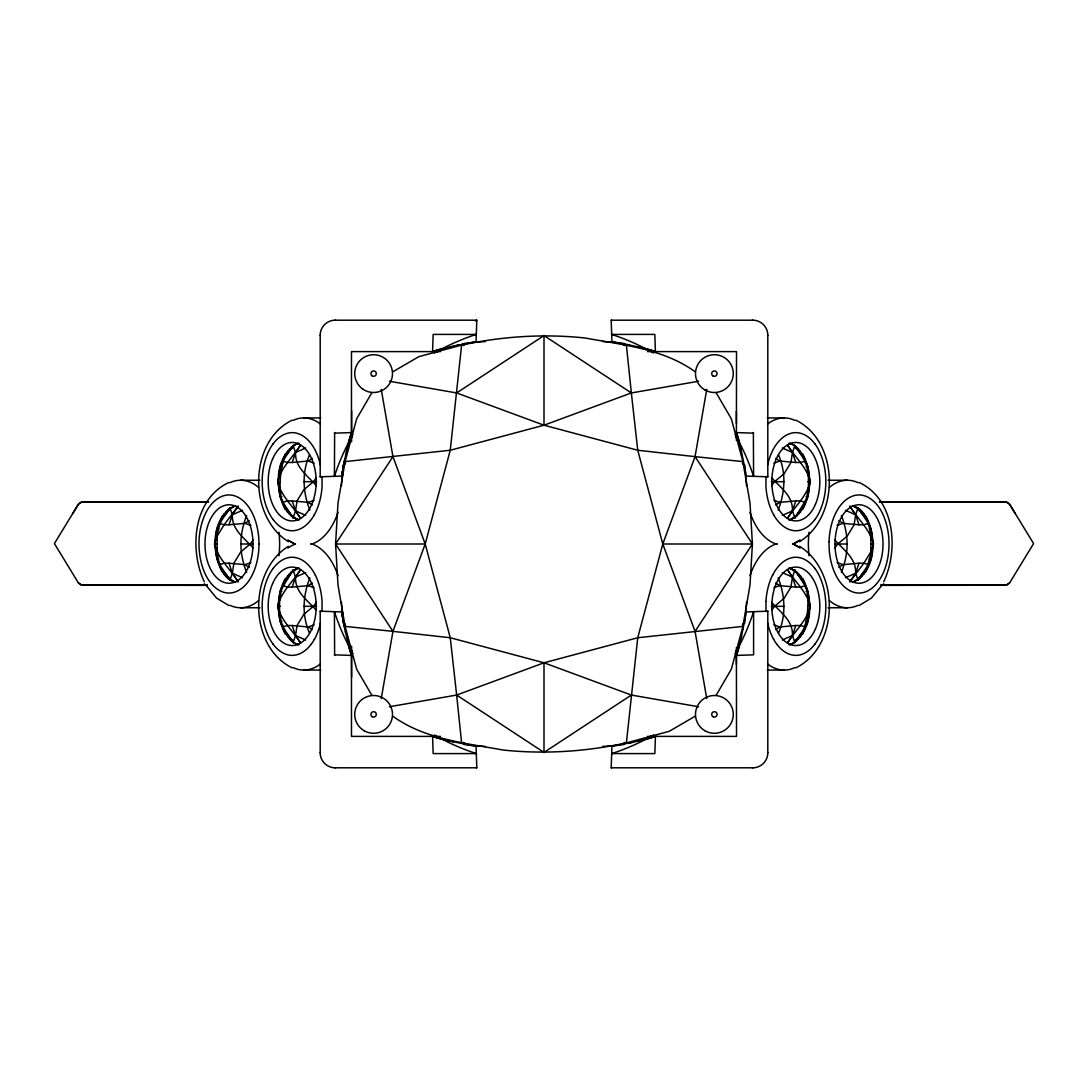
<?xml version="1.0" encoding="UTF-8"?>
<svg xmlns="http://www.w3.org/2000/svg" width="1088" height="1088" viewBox="0 0 1088 1088"><rect width="100%" height="100%" fill="white"/><g stroke="black" fill="none" stroke-linecap="round" stroke-linejoin="round"><path stroke-width="1.5" d="M215.22 542.722L216.866 529.013L219.722 523.355L224.114 524.797L228.983 524.783L232.37 514.801L238.218 506.015L224.114 524.797L217.233 536.058C216.743 552.296 216.879 576.939 235.688 582.474L229.201 578.585L223.938 571.73L222.074 571.73C210.827 551.126 211.548 515.739 235.688 505.526L229.201 509.415L223.938 516.27L222.074 516.27L214.499 544C218.117 559.028 230.561 569.16 238.218 581.985L232.37 573.226L228.983 563.217L224.114 563.203L219.722 564.645L216.866 558.987L215.22 545.278M246.636 572.438C239.006 552.663 239.006 535.337 246.636 515.562M291.298 640.9L292.386 640.9L287.137 634.032L285.26 634.032C276.053 616.76 276.053 595.87 285.26 578.585L287.137 578.585L292.386 571.717L298.887 567.841C273.006 575.593 273.319 635.582 298.058 644.79M291.298 447.1L292.386 447.1L287.137 453.968L285.26 453.968C278.718 474.191 274.094 510.857 298.887 520.159L292.386 516.283L287.137 509.415L285.26 509.415C274.081 488.675 274.815 454.811 298.058 443.21M309.509 633.189C301.716 615.046 302.831 596.034 309.835 577.864M309.835 510.136C302.831 491.966 301.716 472.954 309.509 454.811M334.628 655.506L334.41 611.674A219.926 219.926 0 0 0 348.731 645.85L352.879 653.439M351.601 646.245L351.601 677.185M351.601 410.815L351.601 441.769M736.399 664.442L736.399 655.806M736.399 432.194L736.399 432.575A207.468 207.468 0 0 1 740.425 447.018L741.2 450.242M736.399 423.558L736.399 411.223M753.141 474.953L753.59 476.326L753.372 432.494M778.165 577.864C785.169 596.034 786.284 615.046 778.491 633.189M778.491 454.811C786.284 472.954 785.169 491.966 778.165 510.136M796.702 640.9L795.614 640.9L800.863 634.032L802.74 634.032C809.282 613.809 813.906 577.143 789.113 567.841L795.614 571.717L800.863 578.585L802.74 578.585C813.919 599.325 813.185 633.189 789.942 644.79M796.702 447.1L795.614 447.1L800.863 453.968L802.74 453.968C811.947 471.24 811.947 492.13 802.74 509.415L800.863 509.415L795.614 516.283L789.113 520.159C814.994 512.407 814.681 452.418 789.942 443.21M841.364 515.562C848.994 535.337 848.994 552.663 841.364 572.438M872.78 545.278L871.134 558.987L868.278 564.645L863.886 563.203L859.017 563.217L855.63 573.199L849.782 581.985L863.886 563.203L870.767 551.942C871.257 535.704 871.121 511.061 852.312 505.526L858.799 509.415L864.062 516.27L865.926 516.27C877.173 536.874 876.452 572.261 852.312 582.474L858.799 578.585L864.062 571.73L865.926 571.73L873.501 544C869.883 528.972 857.439 518.84 849.782 506.015L855.63 514.774L859.017 524.783L863.886 524.797L868.278 523.355L871.134 529.013L872.78 542.722M434.33 353.015L441.837 348.894A219.939 219.939 0 0 1 476.313 334.41L433.16 334.41L432.575 351.601A207.618 207.618 0 0 1 447.005 347.575L453.465 346.079M752.488 767.802L611.198 767.802L611.932 746.137L615.4 745.566M653.67 734.985L646.163 739.106A219.939 219.939 0 0 1 611.687 753.59L654.84 753.59L655.425 736.399A206.734 206.734 0 0 1 640.982 740.425M322.048 611.116L322.048 601.501A49.314 30.178 90 0 0 315.37 575.198M765.952 476.884L765.952 486.499A49.314 30.178 90 0 0 773.595 514.624M765.952 601.501L765.952 611.116M371.906 695.368L356.66 669.174L345.1 626.389L337.987 584.977L335.58 544L337.987 503.023L345.1 461.611L356.66 418.826L371.906 392.632M716.094 392.632L731.34 418.826L742.9 461.611L750.013 503.023L752.42 544L750.013 584.977L742.9 626.389L731.34 669.174L716.094 695.368M745.647 614.094L745.688 613.659A74.868 18.578 90 0 0 746.49 602.249M745.525 615.4L745.008 620.024M343.4 464.698A66.64 16.538 90 0 0 342.992 467.976L342.312 474.341A74.868 18.578 90 0 0 341.51 485.751M381.249 698.618L392.945 631.353L425.204 544L450.255 450.255L461.611 345.1C502.126 336.342 543.728 333.608 584.977 337.987C622.812 344.882 663.313 348.758 695.368 371.906M392.632 716.094C424.687 739.242 465.188 743.118 503.023 750.013C544.272 754.392 585.874 751.658 626.389 742.9L637.745 637.745L662.796 544L695.055 456.647L706.751 389.382M278.406 480.42L280.065 466.698L282.921 461.04L293.053 445.454L298.887 443.21M278.406 605.037L280.065 591.314L293.053 570.071L294.916 570.071M793.084 517.929L794.947 517.929L807.935 496.686L809.594 482.963M789.113 644.79L794.947 642.546L805.079 626.96L807.935 621.302L809.594 607.58M231.73 580.23L229.854 580.23L232.37 573.226L233.866 563.203L240.747 551.942L250.254 544L253.246 539.906M294.916 517.929L293.053 517.929L295.555 510.911L297.051 500.902L303.933 489.641L313.439 481.685L316.431 477.605M298.887 644.79L293.053 642.546L295.555 635.528L297.051 625.518L303.933 614.258L313.439 606.315L316.431 602.222M789.113 443.21L794.947 445.454L792.445 452.472L790.949 462.482L784.067 473.742L774.561 481.685L771.569 485.778M793.084 570.071L794.947 570.071L792.445 577.089L790.949 587.098L784.067 598.359L774.561 606.315L771.569 610.395M856.27 507.77L858.146 507.77L855.63 514.774L854.134 524.797L847.253 536.058L837.746 544L834.754 548.094M320.198 335.512L320.198 476.802L341.659 476.082L341.782 475.388M341.659 476.082L342.013 474.001M341.85 474.966L342.122 473.307M342.04 473.851L342.489 471.226M745.212 617.481L746.137 611.932L767.802 611.198L767.802 752.488M342.217 472.75L343.006 468.302M745.09 618.174L744.586 620.99M744.818 619.698L745.008 618.582M342.72 469.826L342.856 469.132M342.978 468.425L343.495 465.596M741.2 637.772L744.328 622.404M343.196 467.201L343.699 464.481M343.781 464.059L343.93 463.243M344.338 461.203L344.175 462.019M743.267 628.007L743.104 628.823M344.406 460.795L344.57 459.979M344.665 459.571L344.828 458.755M351.587 432.494A210.174 210.174 0 0 0 347.494 446.95L343.618 464.984L345.426 463.556M345.603 455.083L345.957 453.451M741.567 636.126L740.438 641.009A207.604 207.604 0 0 1 736.413 655.425L753.59 654.84L753.59 611.674A219.939 219.939 0 0 1 739.106 646.163L735.121 653.439M346.324 451.819L346.705 450.201M739.106 646.163L738.806 647.278M738.806 647.278L736.522 654.976M351.478 432.902L348.731 442.136L352.879 434.561M334.859 474.953L334.41 476.326L334.628 432.494M753.399 612.258L753.141 613.047M219.708 524.43L220.415 522.226L219.599 522.226M283.261 461.013L282.54 463.216L281.452 463.216M804.739 626.987L805.46 624.784L806.548 624.784M868.292 563.57L867.585 565.774L868.401 565.774M282.921 461.04L287.3 462.482L292.182 462.482L295.555 452.486L300.574 444.965C293.039 457.259 281.139 467.146 277.685 481.685C281.153 496.223 293.012 506.138 300.574 518.418L295.555 510.911L292.182 500.902L287.3 500.902L282.921 502.343L280.065 496.686L278.406 482.963M282.921 585.657L287.3 587.098L292.182 587.098L295.555 577.102L300.574 569.582C293.039 581.89 281.139 591.763 277.685 606.315C281.153 620.84 293.012 630.754 300.574 643.035L295.555 635.528L292.182 625.518L287.3 625.518L282.921 626.96L280.065 621.302L278.406 607.58M809.594 480.42L807.935 466.698L805.079 461.04L800.7 462.482L795.818 462.482L792.445 452.486L787.426 444.965C794.961 457.259 806.861 467.146 810.315 481.685C806.847 496.223 794.988 506.138 787.426 518.418L792.445 510.911L795.818 500.902L800.7 500.902L805.079 502.343M809.594 605.037L807.935 591.314L805.079 585.657L800.7 587.098L795.818 587.098L792.445 577.102L787.426 569.582C794.961 581.89 806.861 591.763 810.315 606.315C806.847 620.84 794.988 630.754 787.426 643.035L792.445 635.528L795.818 625.518L800.7 625.518L805.079 626.96M883.728 581.726C898.933 549.413 894.88 499.202 859.139 482.487M284.634 457.844L282.798 459.911M284.634 582.474L282.798 584.528M803.366 505.526L805.202 503.472M803.366 630.156L805.202 628.089M320.198 476.802L320.579 476.054M767.421 611.946L767.802 611.198M436.247 737.406L436.805 736.413L441.837 739.106L432.589 736.399L433.16 753.59L476.326 753.59L474.953 753.141M651.753 350.594L651.195 351.587L646.163 348.894L655.398 351.601L654.84 334.41L611.674 334.41L613.047 334.859M881.797 585.058L999.614 585.222L1006.862 584.854L1009.637 582.882L1033.6 543.565L1009.446 504.057L1006.794 502.262L958.378 502.058L968.701 501.99M206.203 585.058L81.138 584.854L78.363 582.882L54.4 543.565L78.499 504.057L81.206 502.262L208.651 502.058M72.542 513.862L78.554 504.057L81.219 502.248L205.945 501.745M219.722 523.355L229.854 507.77L231.73 507.77M856.27 580.23L858.146 580.23L868.278 564.645M698.618 706.751L631.353 695.055L544 662.796L450.255 637.745L392.945 631.353L335.58 544L392.945 456.647L381.249 389.382M706.751 698.618L695.055 631.353L752.42 544L695.055 456.647L637.745 450.255L544 425.204L456.647 392.945L389.382 381.249M881.334 586.051L871.434 598.087L859.139 605.513M463.556 345.59L465.596 343.672M624.444 742.424L623.125 744.192L618.174 745.09M744.206 623.125L742.424 624.444M1009.637 582.882L1006.862 584.854L998.77 585.235L880.722 585.371M456.647 392.945L544 335.58L631.353 392.945L698.618 381.249M389.382 706.751L456.647 695.055L544 752.42L631.353 695.055M292.182 462.482L308.217 461.04L312.351 458.388M228.983 524.783L245.018 523.355L249.152 520.69M292.182 587.098L308.217 585.657L312.351 583.005M775.649 504.995L779.783 502.343L795.818 500.902M838.848 567.31L842.982 564.645L859.017 563.217M775.649 629.612L779.783 626.96L795.818 625.518M288.402 546.312C247.901 571.404 248.445 646.272 292.06 667.828M799.598 541.688C840.099 516.596 839.555 441.728 795.94 420.172M392.632 371.906L418.826 356.66L461.611 345.1M695.368 716.094L669.174 731.34L626.389 742.9M350.486 651.508L351.478 650.95A222.387 222.387 0 0 0 352.294 652.65M737.514 436.492L736.522 437.05L735.121 434.561M476.054 320.579L476.802 320.198L476.068 341.863L473.851 342.23M611.198 767.802L611.946 767.421M475.32 320.946L476.802 320.198L335.512 320.198M316.431 485.778C307.85 475.864 294.753 467.486 295.582 452.472L305.674 448.011M253.246 548.094C244.65 538.179 231.567 529.802 232.383 514.774L242.488 510.313M316.431 610.395C307.85 600.481 294.753 592.103 295.582 577.089L305.674 572.628M782.326 515.372L792.418 510.911C793.247 495.897 780.15 487.519 771.569 477.605M845.512 577.687L855.617 573.226C856.433 558.198 843.35 549.821 834.754 539.906M782.326 639.989L792.418 635.528C793.247 620.514 780.15 612.136 771.569 602.222M292.06 420.172C248.445 441.728 247.901 516.596 288.402 541.688M228.861 482.487C193.12 499.202 189.067 549.413 204.272 581.726M795.94 667.828C839.555 646.272 840.099 571.404 799.598 546.312M345.1 461.611L450.255 450.255L544 425.204L631.353 392.945L626.389 345.1M461.611 742.9L456.647 695.055L544 662.796L637.745 637.745L742.9 626.389M292.182 500.902L308.217 502.343L314.106 500.29M228.983 563.217L245.018 564.645L250.92 562.591M773.894 463.094L779.783 461.04L795.818 462.482M292.182 625.518L308.217 626.96L314.106 624.906M837.08 525.409L842.982 523.355L859.017 524.783M773.894 587.71L779.783 585.657L795.818 587.098M474.953 334.859L475.742 334.601M613.047 753.141L612.258 753.399M441.837 348.894L432.616 351.601A207.944 207.944 0 0 1 446.991 347.575M646.163 739.106L655.398 736.399A207.019 207.019 0 0 1 640.995 740.425M641.009 740.438L637.745 741.2M637.758 741.2L627.191 743.43M453.492 346.079L463.869 343.985M632.876 742.274L629.218 743.036M456.729 345.386L458.769 344.978M459.177 344.896L459.993 344.733M627.994 743.267L628.81 743.104M78.363 582.882L81.138 584.854L89.23 585.235L207.278 585.371M626.321 743.594L623.125 744.192M462.427 344.257L463.243 344.107M463.651 344.026L466.303 343.536M466.086 343.577L469.404 342.992M467.01 343.414L467.718 343.291M620.282 744.709L620.99 744.586M618.882 744.967L619.575 744.845M469.118 343.033L473.008 342.434M470.519 342.788L473.987 342.203M616.366 745.389L617.467 745.212M614.992 745.566L616.787 745.321M472.6 342.434L473.294 342.326M474.681 342.094L475.374 341.986M463.882 343.522L465.555 343.291M624.118 744.478L622.445 744.709M467.255 343.074L471.838 342.557M620.745 744.926L616.162 745.443M473.606 342.38L485.411 341.537M614.394 745.62L602.589 746.463M95.472 585.262L109.548 585.194L98.695 585.14L103.646 584.759M334.41 433.16L351.601 432.575A210.514 210.514 0 0 0 347.507 446.991M114.158 585.14L118.429 585.072L98.695 585.14M984.354 584.759L989.305 585.14L978.452 585.194L992.528 585.262M98.478 501.976L110.133 501.935L100.45 501.854M880.722 585.045L880.831 585.045A7.358 5.426 -90 0 0 883.782 583.821M1015.458 513.862L1009.501 504.057L1006.781 502.248L977.867 501.935L989.522 501.976M208.311 501.69L207.278 501.704A7.358 5.426 90 0 0 205.686 502.003M988.475 502.003L969.789 502.044M614.149 342.23L611.932 341.863L611.198 320.198L752.488 320.198M440.477 351.601L351.478 351.601L351.478 437.05L350.486 436.492M647.523 351.601L736.522 351.601L736.399 440.477M303.81 417.942L320.729 417.942M767.271 417.942L784.19 417.942M295.65 444.149L296.738 444.149M791.262 444.149L792.35 444.149M289.408 449.086L290.238 449.086M797.762 449.086L798.592 449.086M287.395 451.384L288.47 451.384M799.53 451.384L800.605 451.384M284.063 456.824L285.151 456.824M802.849 456.824L803.937 456.824M805.202 459.911L803.366 457.844M806.548 463.216L805.46 463.216L804.739 461.013M280.065 466.698L281.928 466.698M806.072 466.698L807.935 466.698M279.657 470.329L280.745 470.329M807.255 470.329L808.343 470.329M279.208 474.055L280.038 474.055M807.962 474.055L808.792 474.055M240.625 480.243L259.896 480.243M828.104 480.243L847.375 480.243M277.685 481.685L280.432 481.685M303.933 481.685L316.649 481.685M771.351 481.685L784.067 481.685M807.568 481.685L810.315 481.685M279.208 489.328L280.038 489.328M807.962 489.328L808.792 489.328M279.657 493.054L280.745 493.054M807.255 493.054L808.343 493.054M280.065 496.686L281.928 496.686M806.072 496.686L807.935 496.686M281.452 500.167L282.54 500.167M805.46 500.167L806.548 500.167M879.349 502.058L961.942 502.003M282.798 503.472L284.634 505.526M232.451 506.464L233.539 506.464M284.063 506.559L285.151 506.559M802.849 506.559L803.937 506.559M854.461 506.464L855.549 506.464M228.113 509.415L229.201 509.415M858.799 509.415L859.887 509.415M226.222 511.387L227.038 511.387M860.962 511.387L861.778 511.387M287.395 511.999L288.47 511.999M799.53 511.999L800.605 511.999M224.196 513.686L225.284 513.686M862.716 513.686L863.804 513.686M289.408 514.298L290.238 514.298M797.762 514.298L798.592 514.298M291.298 516.283L292.386 516.283M795.614 516.283L796.702 516.283M220.878 519.126L221.952 519.126M866.048 519.126L867.122 519.126M295.65 519.221L296.738 519.221M791.262 519.221L792.35 519.221M868.401 522.226L867.585 522.226L868.292 524.43M218.266 525.531L219.341 525.531M868.659 525.531L869.734 525.531M216.866 529.013L218.742 529.013M869.258 529.013L871.134 529.013M216.458 532.63L217.546 532.63M870.454 532.63L871.542 532.63M216.022 536.37L216.838 536.37M871.162 536.37L871.978 536.37M214.499 544L217.233 544M240.747 544L253.45 544M335.58 544L425.204 544L450.255 637.745L456.647 695.055M631.353 392.945L637.745 450.255L662.796 544L752.42 544M834.55 544L847.253 544M870.767 544L873.501 544M216.022 551.63L216.838 551.63M871.162 551.63L871.978 551.63M216.458 555.37L217.546 555.37M870.454 555.37L871.542 555.37M216.866 558.987L218.742 558.987M869.258 558.987L871.134 558.987M218.266 562.469L219.341 562.469M868.659 562.469L869.734 562.469M219.599 565.774L220.415 565.774L219.708 563.57M295.65 568.779L296.738 568.779M791.262 568.779L792.35 568.779M220.878 568.874L221.952 568.874M866.048 568.874L867.122 568.874M291.298 571.717L292.386 571.717M795.614 571.717L796.702 571.717M289.408 573.702L290.238 573.702M797.762 573.702L798.592 573.702M224.196 574.314L225.284 574.314M862.716 574.314L863.804 574.314M287.395 576.001L288.47 576.001M799.53 576.001L800.605 576.001M226.222 576.613L227.038 576.613M860.962 576.613L861.778 576.613M228.113 578.585L229.201 578.585M858.799 578.585L859.887 578.585M284.063 581.441L285.151 581.441M802.849 581.441L803.937 581.441M232.451 581.536L233.539 581.536M854.461 581.536L855.549 581.536M805.202 584.528L803.366 582.474M281.452 587.833L282.54 587.833M805.46 587.833L806.548 587.833M280.065 591.314L281.928 591.314M806.072 591.314L807.935 591.314M279.657 594.946L280.745 594.946M807.255 594.946L808.343 594.946M279.208 598.672L280.038 598.672M807.962 598.672L808.792 598.672M277.685 606.315L280.432 606.315M303.933 606.315L316.649 606.315M771.351 606.315L784.067 606.315M807.568 606.315L810.315 606.315M240.625 607.757L259.896 607.757M828.104 607.757L847.375 607.757M279.208 613.945L280.038 613.945M807.962 613.945L808.792 613.945M279.657 617.671L280.745 617.671M807.255 617.671L808.343 617.671M280.065 621.302L281.928 621.302M806.072 621.302L807.935 621.302M281.452 624.784L282.54 624.784L283.261 626.987M282.798 628.089L284.634 630.156M284.063 631.176L285.151 631.176M802.849 631.176L803.937 631.176M287.395 636.616L288.47 636.616M799.53 636.616L800.605 636.616M289.408 638.914L290.238 638.914M797.762 638.914L798.592 638.914M295.65 643.851L296.738 643.851M791.262 643.851L792.35 643.851M303.81 670.058L320.729 670.058M767.271 670.058L784.19 670.058M440.463 736.399L351.478 736.399L351.478 650.95M647.523 736.399L736.522 736.399L736.399 647.523M335.512 767.802L476.802 767.802L476.068 746.137L468.425 744.845M987.55 501.854L882.055 501.745M118.211 502.044L99.525 502.003M879.811 501.69L880.831 501.704A7.358 5.426 -90 0 1 882.314 502.003M119.299 501.99L129.622 502.058M989.305 585.14L969.571 585.072L973.842 585.14M207.169 585.045L207.278 585.045A7.358 5.426 90 0 1 204.218 583.821M753.59 433.16L736.399 432.575A207.767 207.767 0 0 1 740.425 446.991M767.802 335.512L767.802 476.802L746.137 476.068L744.845 468.425M320.198 752.488L320.198 611.198L341.659 611.918L341.89 613.306M334.41 654.84L351.601 655.425A209.127 209.127 0 0 1 347.494 641.009L343.21 620.799M602.589 341.537L614.394 342.38M485.411 746.463L473.606 745.62M614.992 342.434L620.745 343.074M473.008 745.566L467.255 744.926M695.055 456.647L742.9 461.611M345.1 626.389L392.945 631.353M622.445 343.291L624.118 343.522M465.555 744.709L463.882 744.478M475.374 746.028L476.068 746.137M612.626 341.986L618.582 342.992M614.706 342.326L615.4 342.434M471.213 745.334L471.906 745.443M616.366 342.598L617.467 342.788M618.174 342.91L620.282 343.291M469.118 744.967L469.826 745.09M619.684 343.182L620.99 343.414M467.718 744.722L466.086 744.423M620.799 343.373L621.901 343.577M621.697 343.536L625.219 344.189M466.303 744.464L445.373 740.03A202.79 202.79 0 0 1 432.575 736.399A202.654 202.654 0 0 0 445.386 740.017M622.404 343.672L624.444 345.576M623.941 343.944L628.81 344.882M464.467 744.124L463.651 743.974M627.191 344.57L627.994 344.733M628.524 344.828L637.745 346.8M451.86 741.554L453.478 741.921M637.758 346.8L641.009 347.562A207.305 207.305 0 0 1 655.425 351.587A207.019 207.019 0 0 0 640.982 347.575L639.363 347.181M448.623 740.819L450.242 741.186M773.894 500.29L779.783 502.343M837.08 562.591L842.982 564.645M308.217 461.04L314.106 463.094M773.894 624.906L779.783 626.96M245.018 523.355L250.92 525.409M308.217 585.657L314.106 587.71M228.861 605.513L216.566 598.087L206.666 586.051M782.326 448.011L792.418 452.472M845.512 510.313L855.617 514.774M782.326 572.628L792.418 577.089M295.582 510.911L305.674 515.372M232.383 573.226L242.488 577.687M295.582 635.528L305.674 639.989M611.198 320.198L611.946 320.579M476.054 767.421L476.802 767.802M737.514 651.508L736.522 650.95A222.387 222.387 0 0 1 735.706 652.65M653.67 353.015L651.195 351.601A222.387 222.387 0 0 1 652.895 352.417M434.33 734.985L436.805 736.399A222.387 222.387 0 0 1 435.105 735.583M775.649 458.388L779.783 461.04M838.848 520.69L842.982 523.355M775.649 583.005L779.783 585.657M308.217 502.343L312.351 504.995M245.018 564.645L249.152 567.31M308.217 626.96L312.351 629.612M343.631 623.111L345.426 624.444M742.424 463.556L744.206 464.875L744.709 467.718M463.556 742.41L464.875 744.206M858.146 507.77L868.278 523.355M794.947 445.454L805.079 461.04M794.947 570.071L805.079 585.657M282.921 502.343L293.053 517.929M282.921 626.96L293.053 642.546M219.722 564.645L229.854 580.23M436.247 350.594L436.805 351.587A222.387 222.387 0 0 0 435.105 352.417M651.753 737.406L651.195 736.413A222.387 222.387 0 0 0 652.895 735.583M737.351 438.532L736.522 437.05A222.387 222.387 0 0 0 735.706 435.35M737.678 439.13L739.106 441.837L736.522 433.024M767.421 476.054L767.802 476.802M320.198 611.198L320.579 611.946M662.796 544L695.055 631.353M392.945 456.647L425.204 544M855.63 573.226L858.146 580.23M792.445 510.911L794.947 517.929M792.445 635.528L794.947 642.546M293.053 445.454L295.555 452.472M293.053 570.071L295.555 577.089M229.854 507.77L232.37 514.774M334.859 613.047L334.601 612.258M351.478 655.098L348.731 645.85M741.2 450.228L744.464 466.303M345.263 631.271L345.603 632.903M344.665 628.429L344.828 629.245M344.42 627.205L344.583 628.021M344.338 626.797L344.026 625.165M343.781 623.941L343.944 624.757M343.373 621.683L343.495 622.404M343.237 620.976L342.734 618.174M343.114 620.269L342.421 616.366M343.4 623.302A66.64 16.538 -90 0 1 342.992 620.024L342.04 614.149M745.198 470.519L745.321 471.213M341.85 613.034L342.135 614.693M341.659 611.918L341.782 612.612M745.008 467.976L745.525 472.6M342.611 616.692L342.312 613.659A74.868 18.578 -90 0 1 341.51 602.249M745.647 473.906L745.688 474.341A74.868 18.578 -90 0 1 746.49 485.751M322.048 476.884L322.048 486.499A49.314 30.178 -90 0 1 314.405 514.624M544 335.58L544 425.204M544 662.796L544 752.42M858.106 605.295A63.757 39.005 90 0 1 829.464 600.63M809.037 555.75A63.757 39.005 90 0 1 809.037 532.25M829.464 487.37A63.757 39.005 90 0 1 858.106 482.705M800.088 548.107A63.757 39.005 90 0 0 792.431 544A63.757 39.005 90 0 0 800.088 539.893M794.498 446.842A39.236 24.004 90 0 1 796.606 448.854M767.434 424.116A63.757 39.005 -90 0 1 794.92 420.403M798.538 540.967A63.757 39.005 -90 0 1 794.92 542.98M777.09 544.381A63.757 39.005 -90 0 1 749.999 512.407M773.582 514.638A47.233 28.9 -90 0 0 776.778 519.602A49.83 30.491 90 0 0 792.88 530.495A47.029 28.778 -90 0 0 798.755 530.509A49.817 30.478 90 0 0 814.858 519.588M814.871 519.602A47.029 28.778 90 0 0 819.019 512.815A49.803 30.464 90 0 0 825.683 486.486A47.11 28.818 -90 0 0 825.697 476.898A49.803 30.464 90 0 0 819.006 450.568A47.029 28.778 -90 0 0 814.871 443.768M814.858 443.795A49.817 30.478 -90 0 0 798.755 432.888A47.029 28.778 90 0 0 792.88 432.874A49.694 30.41 90 0 0 775.662 445.359A47.233 28.9 90 0 0 772.616 450.554A49.314 30.178 -90 0 0 767.584 465.188M857.698 509.157A39.236 24.004 90 0 1 861.805 513.55M861.805 574.45A39.236 24.004 90 0 1 857.698 578.843M796.606 639.146A39.236 24.004 -90 0 1 794.498 641.158M794.92 545.02A63.757 39.005 -90 0 1 798.538 547.033M794.92 667.597A63.757 39.005 -90 0 1 767.434 663.884M749.999 575.593A63.757 39.005 -90 0 1 777.09 543.619M773.595 639.241A49.314 30.178 -90 0 1 767.584 622.812M765.966 601.297A49.314 30.178 -90 0 1 772.63 574.994M776.778 644.218A47.233 28.9 90 0 1 773.582 639.268M776.778 644.205A49.83 30.491 -90 0 0 792.88 655.112A47.029 28.778 -90 0 0 798.755 655.139A49.817 30.478 -90 0 0 814.858 644.205M814.871 644.232A47.029 28.778 90 0 0 819.019 637.446A49.803 30.464 -90 0 0 825.683 611.102A47.11 28.818 -90 0 0 825.697 601.514A49.803 30.464 -90 0 0 819.006 575.185A47.029 28.778 90 0 0 814.871 568.398M814.858 568.412A49.817 30.478 90 0 0 798.755 557.505A47.029 28.778 -90 0 0 792.88 557.491M792.88 557.518A49.694 30.41 90 0 0 775.662 569.976A47.233 28.9 90 0 0 772.616 575.185M293.502 641.158A39.236 24.004 90 0 1 291.394 639.146M310.91 543.619A63.757 39.005 -90 0 1 338.001 575.593M342.666 612.041A63.757 39.005 -90 0 1 342.462 614.978M320.566 663.884A63.757 39.005 -90 0 1 293.08 667.597M287.912 548.107A63.757 39.005 -90 0 1 295.569 544A63.757 39.005 -90 0 1 287.912 539.893M320.416 623.03A49.314 30.178 90 0 1 314.405 639.458M314.418 639.268A47.233 28.9 -90 0 1 311.222 644.218M311.222 644.205A49.83 30.491 90 0 1 295.12 655.112A47.029 28.778 90 0 1 289.245 655.139A49.817 30.478 90 0 1 273.142 644.205M273.129 644.232A47.029 28.778 -90 0 1 268.981 637.446A49.803 30.464 90 0 1 262.317 611.102A47.11 28.818 90 0 1 262.303 601.514A49.803 30.464 90 0 1 268.994 575.185A47.029 28.778 -90 0 1 273.129 568.398M273.142 568.412A49.817 30.478 -90 0 1 289.245 557.505A47.029 28.778 90 0 1 295.12 557.491M295.12 557.518A49.694 30.41 -90 0 1 312.338 569.976A47.233 28.9 -90 0 1 315.384 575.185M230.302 578.843A39.236 24.004 -90 0 1 226.195 574.45M226.195 513.55A39.236 24.004 -90 0 1 230.302 509.157M229.894 482.705A63.757 39.005 -90 0 1 258.536 487.37M278.963 532.25A63.757 39.005 -90 0 1 278.963 555.75M258.536 600.63A63.757 39.005 -90 0 1 229.894 605.295M291.394 448.854A39.236 24.004 -90 0 1 293.502 446.842M293.08 542.98A63.757 39.005 90 0 1 289.462 540.967M293.08 420.403A63.757 39.005 90 0 1 320.566 424.116M342.462 473.022A63.757 39.005 90 0 1 342.666 475.959M338.001 512.407A63.757 39.005 90 0 1 310.91 544.381M314.418 514.638A47.233 28.9 90 0 1 311.222 519.602A49.83 30.491 -90 0 1 295.12 530.495A47.029 28.778 90 0 1 289.245 530.509A49.817 30.478 -90 0 1 273.142 519.588M273.129 519.602A47.029 28.778 -90 0 1 268.981 512.815A49.803 30.464 -90 0 1 262.317 486.486A47.11 28.818 -90 0 1 262.303 476.898A49.803 30.464 -90 0 1 268.994 450.568A47.029 28.778 90 0 1 273.129 443.768M273.142 443.795A49.817 30.478 90 0 1 289.245 432.888A47.029 28.778 -90 0 1 295.12 432.874A49.694 30.41 -90 0 1 312.338 445.359A47.233 28.9 -90 0 1 315.384 450.554A49.314 30.178 90 0 1 320.416 465.188M611.551 334.41A219.939 219.939 0 0 1 646.041 348.894M476.449 753.59A219.939 219.939 0 0 1 441.959 739.106M351.37 436.982A222.387 222.387 0 0 1 352.294 435.35M334.41 476.449A219.926 219.926 0 0 1 348.745 442.258M739.106 441.959A219.939 219.939 0 0 1 753.59 476.449M752.488 320.117A15.341 15.341 0 0 1 767.883 335.512M744.6 464.698A66.64 16.538 -90 0 1 744.818 466.33M351.587 655.506A208.801 208.801 0 0 1 347.494 641.05M320.117 335.512A15.341 15.341 0 0 1 335.512 320.117M740.425 640.982A207.291 207.291 0 0 1 736.413 655.398M767.883 752.488A15.341 15.341 0 0 1 752.488 767.883M744.818 621.67A66.64 16.538 90 0 1 744.6 623.302M335.512 767.883A15.341 15.341 0 0 1 320.117 752.488M258.998 544L258.849 548.801A49.314 30.178 -90 0 1 251.219 576.939A47.233 28.9 -90 0 1 248.037 581.917A49.83 30.491 90 0 1 231.921 592.81A47.029 28.778 90 0 1 226.059 592.824A49.817 30.478 -90 0 1 209.943 581.903A47.029 28.778 -90 0 1 205.782 575.13A49.803 30.464 -90 0 1 199.131 548.801A47.11 28.818 -90 0 1 199.118 539.199A49.803 30.464 90 0 1 205.795 512.883A47.029 28.778 -90 0 1 209.943 506.083A49.817 30.478 -90 0 1 226.059 495.19A47.029 28.778 90 0 1 231.921 495.176A49.694 30.41 90 0 1 249.138 507.661A47.233 28.9 90 0 1 252.185 512.87A49.314 30.178 90 0 1 258.835 539.199L258.998 544M829.042 541.593L829.151 548.801A49.314 30.178 90 0 0 836.781 576.939A47.233 28.9 90 0 0 839.963 581.917A49.83 30.491 -90 0 0 856.079 592.81A47.029 28.778 -90 0 0 861.941 592.824A49.817 30.478 90 0 0 878.057 581.903A47.029 28.778 90 0 0 882.218 575.13A49.803 30.464 90 0 0 888.869 548.801A47.11 28.818 -90 0 0 888.882 539.199A49.803 30.464 -90 0 0 882.205 512.883A47.029 28.778 90 0 0 878.057 506.083A49.817 30.478 90 0 0 861.941 495.19A47.029 28.778 -90 0 0 856.079 495.176A49.694 30.41 -90 0 0 838.862 507.661A47.233 28.9 -90 0 0 835.815 512.87A49.314 30.178 -90 0 0 829.165 539.199L829.042 541.593M815.442 504.274A39.236 24.004 -90 0 0 797.98 442.612A39.236 24.004 -90 0 0 774.044 498.168A39.236 24.004 -90 0 0 815.442 504.274M838.222 524.389A39.236 24.004 90 0 0 859.017 583.236A39.236 24.004 90 0 0 879.798 524.389A39.236 24.004 90 0 0 838.222 524.389M815.442 628.905A39.236 24.004 -90 0 0 797.98 567.242A39.236 24.004 -90 0 0 774.044 622.798A39.236 24.004 -90 0 0 815.442 628.905M272.558 583.726A39.236 24.004 90 0 0 290.02 645.388A39.236 24.004 90 0 0 313.956 589.832A39.236 24.004 90 0 0 272.558 583.726M248.608 566.59A39.236 24.004 -90 0 0 231.146 504.927A39.236 24.004 -90 0 0 207.21 560.483A39.236 24.004 -90 0 0 248.608 566.59M272.558 459.095A39.236 24.004 90 0 0 290.02 520.758A39.236 24.004 90 0 0 313.956 465.202A39.236 24.004 90 0 0 272.558 459.095M364.167 730.742A18.877 18.877 0 0 0 392.496 714.381A18.877 18.877 0 0 0 364.167 698.034A18.877 18.877 0 0 0 364.167 730.742M372.259 716.72A2.693 2.693 0 0 0 376.312 714.381A2.693 2.693 0 0 0 372.259 712.042A2.693 2.693 0 0 0 372.259 716.72M704.942 730.742A18.877 18.877 0 0 0 733.271 714.381A18.877 18.877 0 0 0 704.942 698.034A18.877 18.877 0 0 0 704.942 730.742M713.034 716.72A2.693 2.693 0 0 0 717.087 714.381A2.693 2.693 0 0 0 713.034 712.042A2.693 2.693 0 0 0 713.034 716.72M704.942 389.966A18.877 18.877 0 0 0 733.271 373.619A18.877 18.877 0 0 0 704.942 357.258A18.877 18.877 0 0 0 704.942 389.966M712.926 375.89A2.693 2.693 0 0 0 717.087 373.742A2.693 2.693 0 0 0 713.157 371.212A2.693 2.693 0 0 0 712.926 375.89M362.739 389.055A18.877 18.877 0 0 0 392.414 375.306A18.877 18.877 0 0 0 365.677 356.483A18.877 18.877 0 0 0 362.739 389.055M372.15 375.89A2.693 2.693 0 0 0 376.312 373.742A2.693 2.693 0 0 0 372.382 371.212A2.693 2.693 0 0 0 372.15 375.89"/></g></svg>
